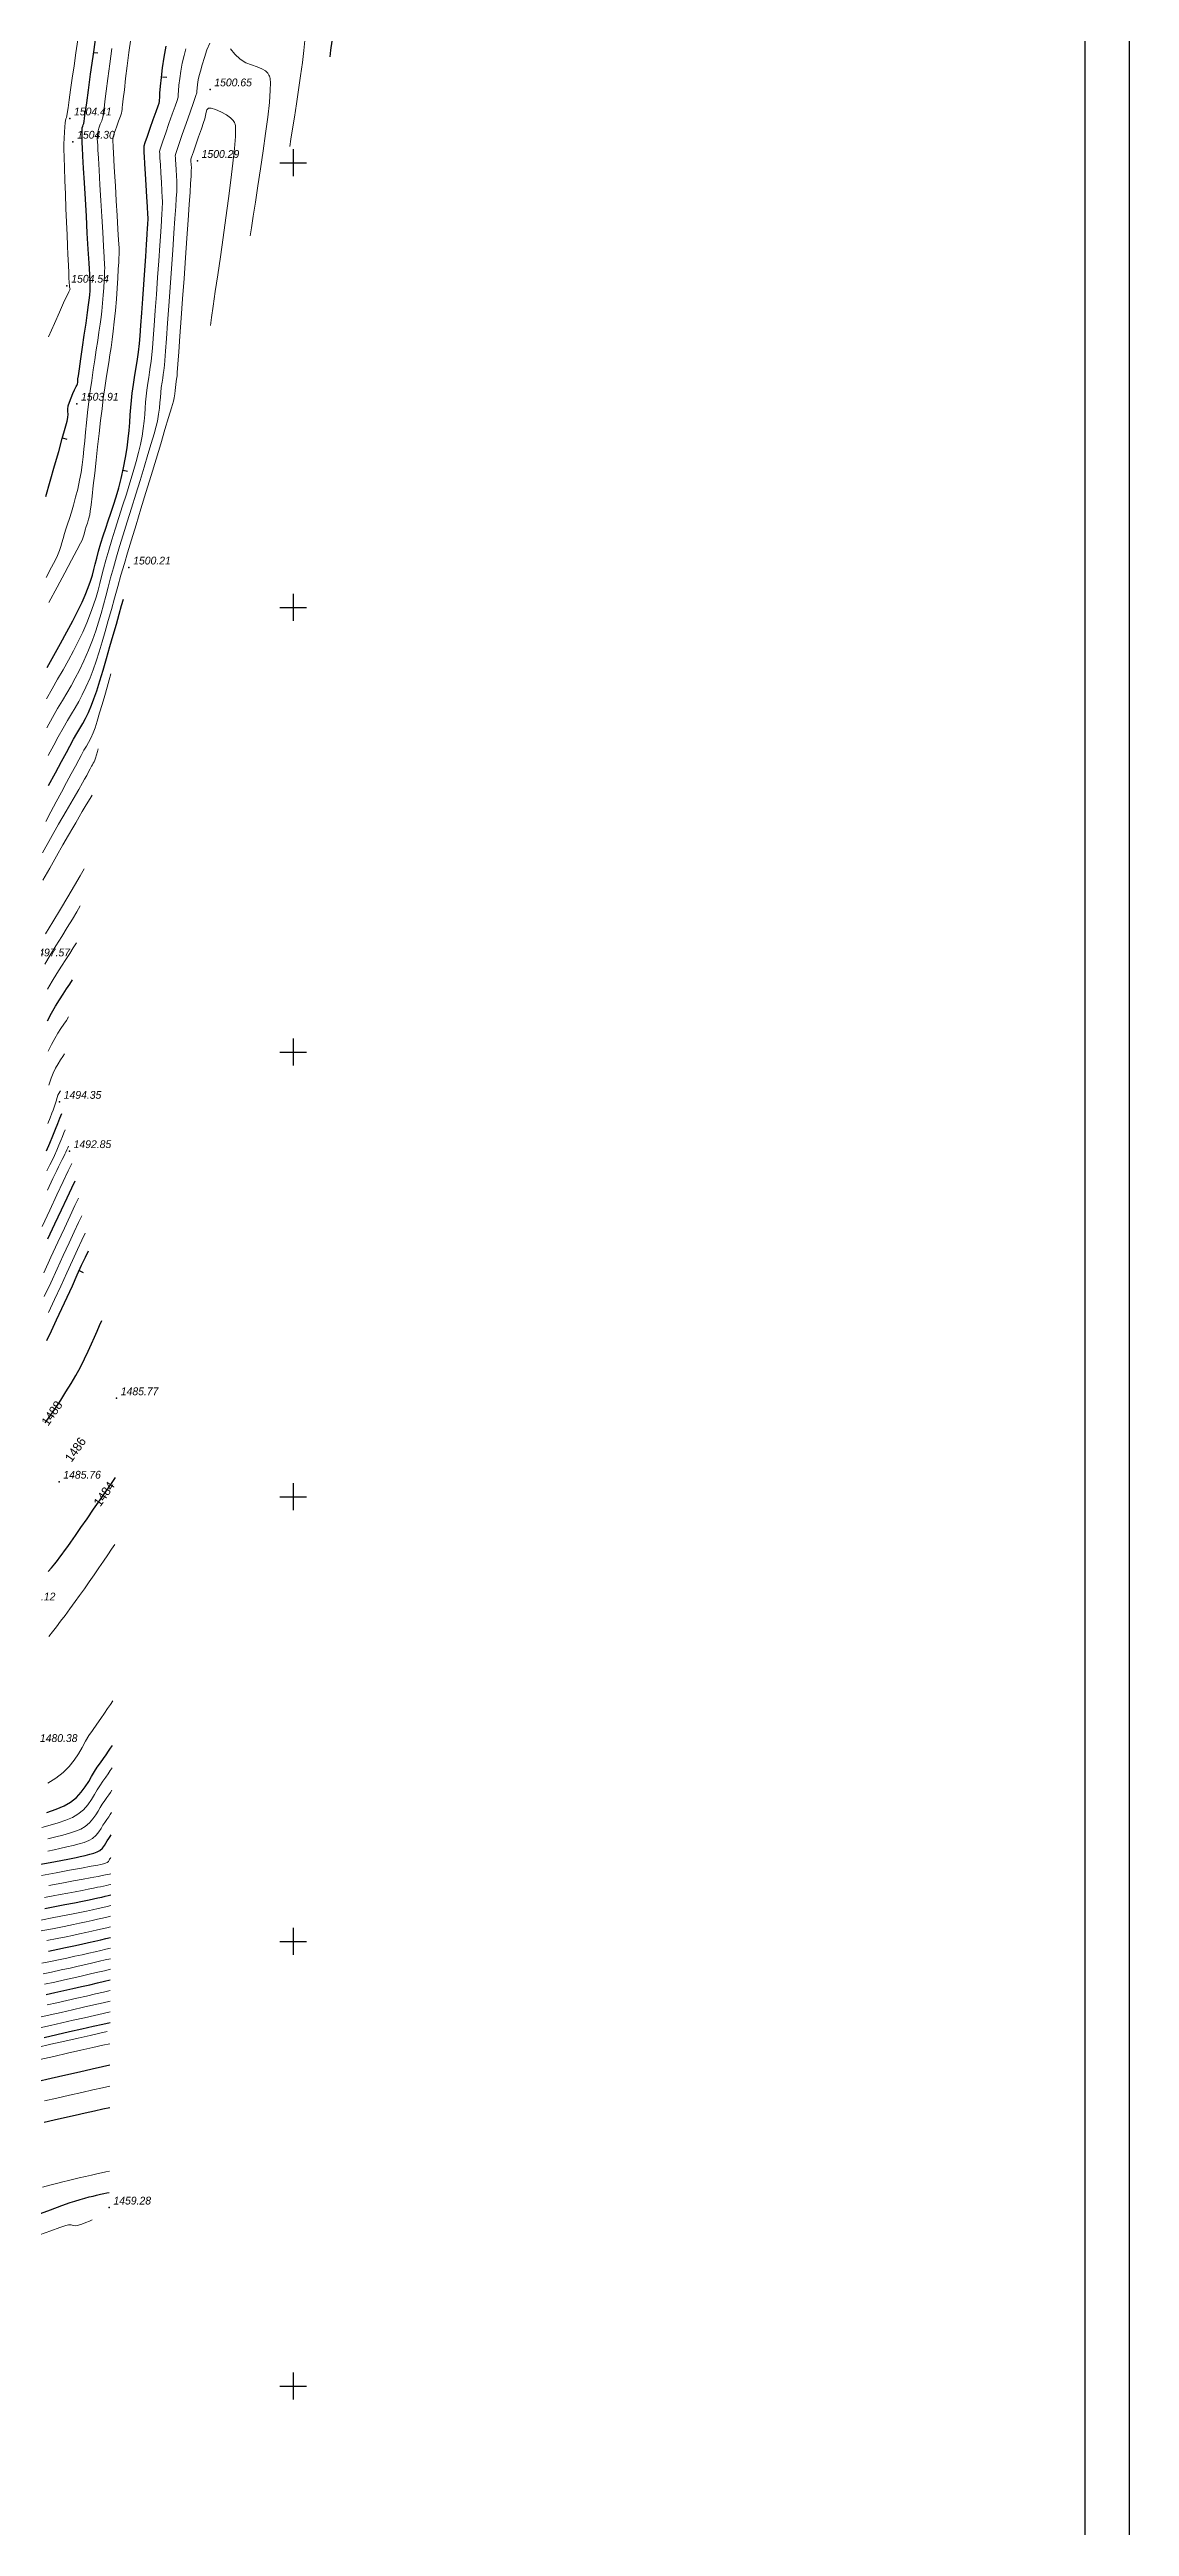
# Model space of a CAD drawing. Header units: millimetres. Extents: x 474337 to 1180020, y 4124662 to 4776603.
# Drawn here: x 946882 to 1068337, y 4277746 to 4556261 of the extents above; entities that cross this region are included whole.
import ezdxf

# ---------------------------------------------------------------- set-up
doc = ezdxf.new("R2010")
doc.units = ezdxf.units.MM
doc.header["$PDMODE"] = 32
doc.header["$PDSIZE"] = 0.33
for name, color, linetype in [('(001) Сетка', 92, 'Continuous'), ('(004) Точки рельефа', 7, 'Continuous'), ('(031) Горизонтали', 42, 'Continuous')]:
    doc.layers.add(name, color=color, linetype=linetype)
doc.layers.add('(032) Горизонтали утолщенные', color=32, linetype='Continuous', lineweight=30)
doc.layers.add('(042) Бергштрих11', color=32, linetype='Continuous', lineweight=30)
doc.styles.add('D-431', font='')
doc.styles.add('P-131', font='')
doc.styles.get('D-431').set_extended_font_data('D431', italic=True)
doc.styles.get('P-131').set_extended_font_data('P131')

# ---------------------------------------------------------------- blocks, each defined once
blk = doc.blocks.new('Setka')
at = {"layer": '(001) Сетка'}
for p, q in [((-1.5, 0), (1.5, 0)), ((0, 1.5), (0, -1.5))]:
    blk.add_line(p, q, dxfattribs=at)

msp = doc.modelspace()

# ---------------------------------------------------------------- linework, layer by layer
at = {"layer": '(004) Точки рельефа', "linetype": 'ByBlock', "lineweight": -2}
for p in [(964932, 4551778, 1499137), (949154, 4548509, 1502900), (949507, 4545893, 1502792), (963509, 4543730, 1498781), (948845, 4529700, 1503035), (949947, 4516435, 1502405), (955809, 4498011, 1498700), (947996, 4437932, 1492841), (949110, 4432390, 1491340), (954416, 4404599, 1484263), (947950, 4395221, 1484249), (953590, 4313601, 1457773)]:
    msp.add_point(p, dxfattribs=at)
at = {"layer": '(031) Горизонтали', "color": 42, "linetype": 'Continuous', "lineweight": 0}
for points, elevation in [([(946590, 4480001), (947218, 4481146), (947793, 4482147), (948325, 4483047), (948825, 4483887), (949306, 4484713), (949778, 4485565), (950253, 4486488), (950742, 4487524), (951257, 4488717), (951698, 4489833), (952075, 4490883), (952402, 4491885), (952691, 4492860), (952957, 4493826), (953214, 4494803), (953474, 4495811), (953753, 4496869), (954062, 4497997), (954417, 4499214), (954768, 4500371), (955175, 4501697), (955623, 4503148), (956097, 4504680), (956582, 4506247), (957062, 4507806), (957523, 4509311), (957949, 4510717), (958326, 4511981), (958639, 4513057), (958871, 4513901), (959010, 4514468), (959151, 4515247), (959245, 4515940), (959306, 4516569), (959350, 4517152), (959394, 4517711), (959453, 4518264), (959535, 4518846), (959608, 4519306), (959677, 4519727), (959744, 4520188), (959813, 4520771), (959859, 4521305), (959937, 4522331), (960041, 4523756), (960165, 4525490), (960303, 4527442), (960448, 4529520), (960595, 4531633), (960737, 4533689), (960869, 4535597), (960983, 4537267), (961074, 4538606), (961136, 4539523), (961162, 4539928), (961181, 4540250), (961197, 4540502), (961206, 4540753), (961207, 4541076), (961193, 4541468), (961161, 4542057), (961120, 4542730), (961079, 4543373), (961047, 4543872), (961033, 4544112), (961023, 4544280), (961034, 4544444), (961144, 4544782), (961419, 4545586), (961804, 4546697), (962243, 4547959), (962681, 4549215), (963063, 4550308), (963334, 4551080), (963437, 4551376), (963451, 4551471), (963458, 4551595), (963481, 4551908), (963528, 4552347), (963606, 4552851), (963722, 4553355), (963854, 4553844), (964046, 4554555), (964292, 4555382), (964584, 4556223), (964914, 4556973)], 1499490), ([(946775, 4523946), (947424, 4525440), (948001, 4526739), (948467, 4527774), (948787, 4528474), (948922, 4528770), (949047, 4529022), (949159, 4529228), (949209, 4529342), (949178, 4529439), (949137, 4529538), (949125, 4529691), (949102, 4530060), (949071, 4530593), (949035, 4531235), (948999, 4531934), (948965, 4532638), (948939, 4533224), (948899, 4534175), (948848, 4535409), (948789, 4536845), (948728, 4538399), (948666, 4539989), (948608, 4541533), (948558, 4542949), (948520, 4544155), (948496, 4545068), (948491, 4545606), (948515, 4546314), (948556, 4546984), (948603, 4547567), (948649, 4548012), (948683, 4548270), (948729, 4548467), (948780, 4548621), (948832, 4548816), (948874, 4549083), (948965, 4549695), (949095, 4550596), (949257, 4551725), (949443, 4553024), (949644, 4554435), (949853, 4555899), (950061, 4557358)], 1502990), ([(946810, 4494075), (947748, 4495823), (948612, 4497435), (949363, 4498841), (949961, 4499968), (950368, 4500743), (950544, 4501094), (950664, 4501413), (950738, 4501669), (950803, 4501929), (950895, 4502260), (951018, 4502636), (951149, 4503014), (951281, 4503440), (951405, 4503955), (951466, 4504345), (951556, 4505061), (951672, 4506048), (951808, 4507249), (951960, 4508609), (952123, 4510073), (952292, 4511585), (952462, 4513090), (952628, 4514533), (952786, 4515858), (952931, 4517009), (953093, 4518205), (953247, 4519261), (953395, 4520210), (953535, 4521089), (953671, 4521931), (953801, 4522772), (953927, 4523645), (954049, 4524587), (954169, 4525631), (954293, 4526900), (954400, 4528179), (954489, 4529416), (954562, 4530558), (954619, 4531555), (954660, 4532353), (954686, 4532899), (954698, 4533143), (954708, 4533304), (954714, 4533432), (954715, 4533594), (954697, 4533952), (954647, 4534823), (954574, 4536081), (954485, 4537600), (954388, 4539257), (954290, 4540924), (954200, 4542476), (954125, 4543788), (954072, 4544735), (954050, 4545191), (954031, 4545549), (954011, 4545830), (954012, 4546108), (954054, 4546458), (954178, 4546916), (954396, 4547544), (954644, 4548206), (954856, 4548769), (954969, 4549097), (955014, 4549322), (955036, 4549505), (955064, 4549734), (955099, 4550033), (955178, 4550725), (955295, 4551736), (955443, 4552990), (955617, 4554412), (955812, 4555928), (956019, 4557462)], 1501490), ([(975578, 4557283), (975481, 4556155), (975323, 4554806), (975121, 4553310), (974891, 4551740), (974652, 4550170), (974418, 4548675), (974208, 4547327), (974038, 4546201), (973924, 4545370)], 1499990), ([(946511, 4496894), (947120, 4498047), (947559, 4498899), (947789, 4499376), (948010, 4499934), (948163, 4500387), (948283, 4500809), (948407, 4501273), (948573, 4501853), (948719, 4502317), (948901, 4502874), (949112, 4503519), (949342, 4504244), (949581, 4505045), (949820, 4505913), (950051, 4506843), (950264, 4507829), (950424, 4508714), (950552, 4509582), (950657, 4510452), (950748, 4511342), (950834, 4512268), (950923, 4513249), (951025, 4514302), (951147, 4515445), (951300, 4516695), (951459, 4517879), (951627, 4519064), (951799, 4520236), (951971, 4521380), (952139, 4522481), (952298, 4523526), (952444, 4524499), (952572, 4525387), (952678, 4526174), (952758, 4526847), (952844, 4527737), (952916, 4528631), (952975, 4529480), (953020, 4530235), (953053, 4530847), (953073, 4531267), (953082, 4531447), (953089, 4531585), (953092, 4531723), (953074, 4532051), (953025, 4532903), (952951, 4534167), (952860, 4535728), (952758, 4537474), (952652, 4539290), (952549, 4541064), (952456, 4542681), (952379, 4544029), (952327, 4544993), (952304, 4545461), (952282, 4545885), (952258, 4546218), (952259, 4546547), (952309, 4546961), (952428, 4547432), (952591, 4547862), (952748, 4548233), (952852, 4548528), (952907, 4548801), (952933, 4549021), (952967, 4549299), (953012, 4549638), (953113, 4550425), (953262, 4551578), (953448, 4553012), (953663, 4554642), (953897, 4556386)], 1501990), ([(946546, 4483270), (947173, 4484367), (947796, 4485454), (948410, 4486531), (949006, 4487599), (949579, 4488660), (950119, 4489715), (950622, 4490765), (951078, 4491811), (951506, 4492889), (951843, 4493828), (952113, 4494670), (952337, 4495455), (952536, 4496225), (952734, 4497021), (952952, 4497885), (953212, 4498856), (953537, 4499976), (953887, 4501117), (954274, 4502346), (954685, 4503634), (955106, 4504951), (955525, 4506268), (955927, 4507557), (956300, 4508787), (956630, 4509931), (956904, 4510958), (957109, 4511840), (957288, 4512794), (957420, 4513666), (957515, 4514471), (957585, 4515221), (957639, 4515930), (957690, 4516613), (957747, 4517281), (957822, 4517950), (957933, 4518748), (958034, 4519395), (958128, 4519967), (958218, 4520539), (958309, 4521187), (958402, 4521986), (958464, 4522676), (958552, 4523784), (958659, 4525223), (958779, 4526902), (958907, 4528731), (959037, 4530622), (959164, 4532484), (959282, 4534228), (959384, 4535764), (959466, 4537003), (959522, 4537856), (959546, 4538232), (959567, 4538580), (959581, 4538857), (959584, 4539205), (959567, 4539615), (959525, 4540377), (959468, 4541345), (959406, 4542375), (959348, 4543322), (959306, 4544039), (959287, 4544382), (959275, 4544586), (959268, 4544748), (959289, 4544947), (959387, 4545266), (959621, 4545956), (959945, 4546890), (960313, 4547942), (960680, 4548986), (961001, 4549896), (961229, 4550544), (961320, 4550806), (961339, 4550921), (961354, 4551037), (961365, 4551210), (961392, 4551630), (961442, 4552245), (961522, 4553002), (961639, 4553846), (961799, 4554725), (962009, 4555586), (962215, 4556347)], 1499990), ([(967244, 4556335), (967720, 4555729), (968304, 4555179), (968959, 4554781), (969604, 4554523), (970217, 4554324), (970774, 4554102), (971165, 4553852), (971417, 4553596), (971564, 4553382), (971630, 4553260), (971659, 4553186), (971702, 4552977), (971733, 4552524), (971713, 4551683), (971606, 4550312), (971424, 4548663), (971186, 4546817), (970909, 4544857), (970611, 4542865), (970312, 4540923), (970028, 4539113), (969779, 4537517), (969582, 4536218), (969456, 4535297)], 1499490), ([(946747, 4476881), (947367, 4478029), (947868, 4478962), (948424, 4479971), (948914, 4480817), (949356, 4481556), (949767, 4482245), (950163, 4482939), (950562, 4483696), (950980, 4484572), (951435, 4485623), (951780, 4486511), (952123, 4487488), (952463, 4488541), (952804, 4489661), (953145, 4490837), (953489, 4492057), (953837, 4493311), (954190, 4494589), (954551, 4495879), (954919, 4497170), (955298, 4498453), (955667, 4499675), (956112, 4501146), (956616, 4502808), (957161, 4504603), (957728, 4506471), (958300, 4508355), (958858, 4510197), (959384, 4511938), (959861, 4513521), (960270, 4514886), (960593, 4515976), (960813, 4516732), (960911, 4517096), (960986, 4517539), (961026, 4517916), (961052, 4518254), (961084, 4518578), (961135, 4518928), (961180, 4519205), (961224, 4519556), (961255, 4519950), (961323, 4520885), (961423, 4522271), (961547, 4524019), (961690, 4526039), (961845, 4528240), (962007, 4530534), (962168, 4532829), (962322, 4535038), (962464, 4537069), (962587, 4538833), (962684, 4540240), (962750, 4541200), (962778, 4541624), (962800, 4542022), (962817, 4542356), (962828, 4542655), (962830, 4542947), (962815, 4543353), (962791, 4543693), (962779, 4543843), (962779, 4543941), (962857, 4544167), (963058, 4544749), (963339, 4545558), (963653, 4546463), (963955, 4547335), (964201, 4548044), (964346, 4548461), (964441, 4548854), (964496, 4549211), (964580, 4549492), (964760, 4549657), (965058, 4549652), (965554, 4549520), (966161, 4549272), (966786, 4548918), (967241, 4548567), (967524, 4548267), (967675, 4548051), (967736, 4547939), (967759, 4547880), (967791, 4547700), (967809, 4547286), (967783, 4546488), (967679, 4545148), (967507, 4543492), (967281, 4541591), (967014, 4539518), (966719, 4537342), (966409, 4535135), (966098, 4532969), (965799, 4530913), (965525, 4529040), (965290, 4527420), (965106, 4526125), (964987, 4525225)], 1498990), ([(946459, 4469455), (947040, 4470535), (947639, 4471652), (948235, 4472767), (948806, 4473839), (949332, 4474828), (949791, 4475692), (950163, 4476391), (950426, 4476885), (950754, 4477471), (951028, 4477931), (951274, 4478353), (951520, 4478824), (951791, 4479434), (951999, 4479997), (952246, 4480759), (952519, 4481659), (952804, 4482633), (953087, 4483622), (953353, 4484561), (953590, 4485391), (953782, 4486048)], 1497990), ([(946080, 4465940), (946996, 4467554), (947905, 4469143), (948764, 4470635), (949530, 4471959), (950159, 4473045), (950607, 4473820), (950832, 4474215), (951063, 4474640), (951275, 4475038), (951460, 4475385), (951607, 4475662), (951705, 4475846), (951805, 4476021), (951885, 4476159), (951969, 4476340), (952057, 4476596), (952165, 4476959), (952272, 4477332), (952355, 4477620)], 1497490), ([(946129, 4462851), (946908, 4464228), (947675, 4465574), (948391, 4466823), (949015, 4467907), (949506, 4468759), (949824, 4469312), (950211, 4469981), (950569, 4470590), (950896, 4471139), (951191, 4471629), (951451, 4472062), (951675, 4472437)], 1496990), ([(946447, 4456811), (947261, 4458183), (948108, 4459608), (948935, 4461001), (949693, 4462275), (950327, 4463344), (950788, 4464121)], 1495990), ([(946364, 4453409), (946963, 4454417), (947600, 4455472), (948248, 4456532), (948876, 4457554), (949454, 4458495), (949954, 4459312), (950345, 4459962)], 1495490), ([(946653, 4450608), (947177, 4451522), (947700, 4452381), (948210, 4453184), (948697, 4453930), (949149, 4454616), (949554, 4455241), (949902, 4455804)], 1494990), ([(946740, 4443647), (947097, 4444379), (947461, 4445043), (947820, 4445643), (948165, 4446183), (948486, 4446667), (948773, 4447101), (949015, 4447488)], 1493990), ([(946787, 4439800), (947071, 4440616), (947287, 4441160), (947570, 4441728), (947857, 4442223), (948129, 4442650), (948373, 4443016), (948571, 4443330)], 1493490), ([(946698, 4435505), (946947, 4436143), (947142, 4436652), (947276, 4437009), (947463, 4437544), (947617, 4438028), (947740, 4438418), (947833, 4438673), (947942, 4438881), (948046, 4439045), (948128, 4439171)], 1492990), ([(946586, 4430195), (946922, 4430853), (947206, 4431422), (947430, 4431894), (947702, 4432503), (947939, 4433064), (948147, 4433575), (948328, 4434034), (948487, 4434440), (948628, 4434790)], 1491990), ([(946664, 4428021), (947265, 4429304), (947688, 4430204), (947893, 4430635), (948104, 4431060), (948301, 4431446), (948476, 4431784), (948619, 4432064), (948722, 4432276), (948840, 4432546), (948930, 4432770), (948999, 4432944)], 1491490), ([(946048, 4423905), (946918, 4425767), (947718, 4427481), (948416, 4428975), (948979, 4430177), (949372, 4431016)], 1490990), ([(946237, 4418725), (947047, 4420466), (947833, 4422160), (948565, 4423738), (949210, 4425132), (949740, 4426272), (950122, 4427089)], 1489990), ([(946297, 4416052), (947015, 4417594), (947735, 4419150), (948434, 4420663), (949085, 4422075), (949663, 4423328), (950142, 4424364), (950497, 4425126)], 1489490), ([(946766, 4414256), (947447, 4415716), (948139, 4417216), (948818, 4418693), (949456, 4420086), (950028, 4421337), (950509, 4422382), (950872, 4423162)], 1488990), ([(946792, 4377814), (947225, 4378354), (947666, 4378920), (948129, 4379527), (948624, 4380189), (949163, 4380920), (949758, 4381735), (950264, 4382437), (950798, 4383191), (951345, 4383975), (951895, 4384769), (952433, 4385552), (952947, 4386303), (953425, 4387001), (953852, 4387626), (954218, 4388155)], 1480990), ([(946703, 4361343), (947593, 4361882), (948399, 4362524), (949075, 4363209), (949644, 4363919), (950129, 4364638), (950554, 4365347), (950942, 4366031), (951317, 4366671), (951700, 4367251), (952203, 4367949), (952654, 4368592), (953058, 4369178), (953416, 4369704), (953731, 4370169), (954006, 4370570)], 1477490), ([(946006, 4356348), (946945, 4356590), (947859, 4356857), (948710, 4357150), (949460, 4357471), (950070, 4357824), (950696, 4358343), (951192, 4358902), (951591, 4359476), (951925, 4360041), (952228, 4360571), (952533, 4361043), (952890, 4361542), (953205, 4361992), (953479, 4362393), (953715, 4362741), (953915, 4363034)], 1475990), ([(946692, 4355080), (947581, 4355287), (948397, 4355487), (949137, 4355691), (949801, 4355915), (950387, 4356170), (950895, 4356471), (951382, 4356875), (951768, 4357310), (952078, 4357756), (952337, 4358195), (952573, 4358607), (952810, 4358974), (953088, 4359362), (953333, 4359712), (953546, 4360023), (953729, 4360294), (953885, 4360522)], 1475490), ([(946682, 4353663), (947417, 4353820), (948033, 4353963), (948830, 4354151), (949555, 4354321), (950208, 4354488), (950788, 4354666), (951292, 4354871), (951721, 4355118), (952129, 4355467), (952437, 4355844), (952679, 4356225), (952885, 4356586), (953088, 4356905), (953332, 4357247), (953539, 4357546), (953713, 4357801), (953855, 4358010)], 1474990), ([(945980, 4350961), (947614, 4351254), (949143, 4351531), (950489, 4351778), (951572, 4351979), (952316, 4352119), (952641, 4352184), (952943, 4352255), (953187, 4352323), (953372, 4352413), (953498, 4352535), (953582, 4352665), (953642, 4352767), (953729, 4352890), (953794, 4352985)], 1473990), ([(946801, 4349833), (948274, 4350098), (949593, 4350338), (950681, 4350536), (951464, 4350680), (951864, 4350754), (952362, 4350848), (952811, 4350936), (953167, 4351007), (953383, 4351051), (953613, 4351102), (953777, 4351140)], 1473490), ([(946306, 4348469), (947291, 4348650), (948079, 4348796), (948935, 4348956), (949763, 4349115), (950538, 4349266), (951235, 4349404), (951827, 4349523), (952291, 4349617), (952600, 4349681), (952966, 4349760), (953283, 4349833), (953551, 4349895), (953771, 4349946)], 1472990), ([(945575, 4345862), (947003, 4346141), (948355, 4346407), (949538, 4346640), (950462, 4346824), (951033, 4346940), (951724, 4347090), (952342, 4347229), (952887, 4347355), (953359, 4347465), (953759, 4347557)], 1471990), ([(945722, 4344675), (947201, 4344964), (948516, 4345222), (949565, 4345431), (950249, 4345570), (950997, 4345731), (951678, 4345883), (952295, 4346024), (952846, 4346153), (953332, 4346266), (953753, 4346363)], 1471490), ([(946573, 4343624), (947751, 4343855), (948739, 4344051), (949466, 4344200), (950253, 4344369), (950982, 4344531), (951652, 4344683), (952263, 4344824), (952816, 4344953), (953311, 4345069), (953747, 4345169)], 1470990), ([(946024, 4341081), (946994, 4341273), (947899, 4341460), (948843, 4341662), (949725, 4341856), (950546, 4342041), (951306, 4342216), (952004, 4342378), (952642, 4342528), (953219, 4342662), (953735, 4342781)], 1469990), ([(946170, 4339894), (947116, 4340089), (948185, 4340319), (949185, 4340539), (950115, 4340749), (950976, 4340946), (951768, 4341131), (952490, 4341300), (953144, 4341452), (953729, 4341586)], 1469490), ([(946332, 4338719), (947479, 4338965), (948574, 4339207), (949611, 4339440), (950584, 4339664), (951487, 4339874), (952315, 4340067), (953063, 4340241), (953723, 4340392)], 1468990), ([(945781, 4335004), (946938, 4335264), (948186, 4335548), (949466, 4335840), (950718, 4336127), (951881, 4336393), (952897, 4336626), (953705, 4336810)], 1467490), ([(946627, 4336386), (947704, 4336628), (948826, 4336883), (949953, 4337141), (951045, 4337392), (952062, 4337626), (952964, 4337834), (953711, 4338004)], 1467990), ([(945784, 4333813), (946986, 4334085), (948261, 4334375), (949552, 4334669), (950799, 4334954), (951945, 4335216), (952931, 4335441), (953699, 4335615)], 1466990), ([(945495, 4331612), (947045, 4331963), (948603, 4332317), (950092, 4332654), (951434, 4332959), (952553, 4333213), (953372, 4333398)], 1465990), ([(945804, 4330246), (947355, 4330598), (948913, 4330951), (950401, 4331289), (951744, 4331593), (952863, 4331847), (953682, 4332033)], 1465490), ([(946303, 4325603), (947704, 4325919), (949128, 4326239), (950506, 4326548), (951767, 4326831), (952841, 4327072), (953658, 4327256)], 1463490), ([(946107, 4315901), (946913, 4316122), (947664, 4316316), (948364, 4316489), (949018, 4316647), (949632, 4316793), (950211, 4316933), (950932, 4317106), (951593, 4317259), (952191, 4317392), (952728, 4317509), (953201, 4317612), (953610, 4317702)], 1459490), ([(945748, 4310526), (947020, 4310982), (948033, 4311344), (948724, 4311584), (949028, 4311675), (949318, 4311647), (949551, 4311572), (949839, 4311548), (950127, 4311616), (950522, 4311755), (950959, 4311927), (951368, 4312093), (951683, 4312217)], 1457490)]:
    msp.add_lwpolyline(points, dxfattribs=dict(at, elevation=elevation))
at = {"layer": '(032) Горизонтали утолщенные', "color": 32, "linetype": 'Continuous', "lineweight": 30}
for points, elevation in [([(946466, 4505986), (946966, 4507738), (947455, 4509461), (947910, 4511077), (948309, 4512506), (948629, 4513670), (948848, 4514488), (948942, 4514883), (948973, 4515251), (948959, 4515545), (948951, 4515836), (948996, 4516199), (949117, 4516609), (949306, 4517104), (949513, 4517597), (949693, 4518002), (949798, 4518232), (949878, 4518383), (949948, 4518500), (950010, 4518655), (950047, 4518837), (950059, 4519015), (950079, 4519236), (950129, 4519582), (950244, 4520368), (950405, 4521473), (950595, 4522776), (950796, 4524159), (950990, 4525499), (951158, 4526676), (951283, 4527571), (951347, 4528062), (951399, 4528639), (951436, 4529181), (951458, 4529586), (951466, 4529751), (951468, 4529802), (951470, 4529852), (951452, 4530153), (951403, 4530980), (951330, 4532231), (951238, 4533804), (951133, 4535597), (951022, 4537508), (950910, 4539435), (950804, 4541275), (950710, 4542927), (950633, 4544288), (950581, 4545257), (950558, 4545730), (950545, 4546294), (950539, 4546801), (950544, 4547207), (950564, 4547465), (950613, 4547643), (950674, 4547781), (950735, 4547958), (950781, 4548203), (950821, 4548501), (950871, 4548865), (950929, 4549284), (951064, 4550265), (951261, 4551698), (951506, 4553474), (951784, 4555481), (952081, 4557609)], 1502490), ([(946623, 4486775), (947374, 4488129), (948118, 4489480), (948832, 4490792), (949490, 4492027), (950071, 4493149), (950549, 4494121), (950900, 4494905), (951239, 4495764), (951499, 4496501), (951702, 4497161), (951871, 4497783), (952029, 4498410), (952197, 4499083), (952399, 4499845), (952656, 4500737), (952924, 4501589), (953205, 4502428), (953495, 4503269), (953790, 4504127), (954087, 4505019), (954381, 4505957), (954668, 4506959), (954945, 4508039), (955208, 4509212), (955431, 4510387), (955602, 4511471), (955729, 4512478), (955825, 4513422), (955899, 4514314), (955963, 4515168), (956025, 4515998), (956098, 4516816), (956192, 4517636), (956324, 4518594), (956445, 4519388), (956558, 4520085), (956667, 4520749), (956773, 4521446), (956880, 4522242), (956991, 4523201), (957072, 4524063), (957168, 4525240), (957274, 4526652), (957385, 4528215), (957498, 4529848), (957606, 4531470), (957706, 4532998), (957793, 4534350), (957862, 4535445), (957910, 4536201), (957930, 4536536), (957947, 4536822), (957959, 4537049), (957961, 4537335), (957943, 4537737), (957896, 4538578), (957830, 4539712), (957754, 4540993), (957678, 4542274), (957611, 4543409), (957562, 4544250), (957541, 4544652), (957525, 4544940), (957515, 4545169), (957544, 4545451), (957652, 4545816), (957891, 4546523), (958209, 4547429), (958552, 4548395), (958867, 4549279), (959102, 4549940), (959203, 4550237), (959236, 4550418), (959257, 4550603), (959273, 4550833), (959306, 4551365), (959365, 4552143), (959456, 4553114), (959588, 4554222), (959767, 4555411), (960000, 4556628)], 1500490), ([(978648, 4557198), (978497, 4556207), (978392, 4555442)], 1500490), ([(946775, 4473496), (947549, 4474941), (948229, 4476209), (948774, 4477227), (949147, 4477924), (949582, 4478711), (949960, 4479358), (950300, 4479923), (950617, 4480464), (950930, 4481041), (951256, 4481709), (951613, 4482528), (951880, 4483236), (952193, 4484165), (952541, 4485267), (952912, 4486492), (953295, 4487793), (953679, 4489121), (954052, 4490428), (954403, 4491666), (954720, 4492785), (954993, 4493738), (955210, 4494477)], 1498490), ([(946642, 4447059), (947098, 4447908), (947552, 4448686), (947995, 4449396), (948417, 4450042), (948808, 4450630), (949158, 4451163), (949458, 4451646)], 1494490), ([(946554, 4432440), (946925, 4433307), (947255, 4434109), (947549, 4434846), (947810, 4435514), (948045, 4436112), (948256, 4436636)], 1492490), ([(946701, 4422515), (947491, 4424213), (948220, 4425779), (948858, 4427150), (949377, 4428262), (949747, 4429052)], 1490490), ([(946574, 4411103), (947106, 4412198), (947678, 4413408), (948273, 4414688), (948871, 4415989), (949452, 4417266), (950000, 4418472), (950494, 4419560), (950916, 4420485), (951247, 4421199)], 1488490), ([(946580, 4358032), (947632, 4358396), (948543, 4358780), (949244, 4359177), (949911, 4359717), (950457, 4360297), (950907, 4360896), (951286, 4361496), (951620, 4362078), (951935, 4362623), (952255, 4363112), (952624, 4363624), (952955, 4364096), (953250, 4364525), (953513, 4364911), (953744, 4365252), (953946, 4365546)], 1476490), ([(945661, 4352175), (946966, 4352412), (948138, 4352631), (949126, 4352821), (949876, 4352972), (950337, 4353073), (950905, 4353207), (951411, 4353328), (951854, 4353450), (952233, 4353591), (952546, 4353765), (952842, 4354030), (953052, 4354315), (953214, 4354593), (953365, 4354836), (953555, 4355103), (953707, 4355325), (953825, 4355497)], 1474490), ([(946345, 4347227), (947485, 4347448), (948617, 4347670), (949678, 4347880), (950607, 4348065), (951341, 4348213), (951816, 4348311), (952311, 4348417), (952752, 4348517), (953142, 4348607), (953479, 4348686), (953765, 4348752)], 1472490), ([(946763, 4342443), (947817, 4342652), (948682, 4342830), (949613, 4343030), (950474, 4343220), (951266, 4343400), (951988, 4343567), (952641, 4343720), (953225, 4343856), (953741, 4343975)], 1470490), ([(946494, 4337552), (947480, 4337769), (948486, 4337995), (949490, 4338224), (950470, 4338449), (951405, 4338665), (952272, 4338866), (953050, 4339046), (953717, 4339198)], 1468490), ([(946293, 4332738), (947698, 4333057), (949131, 4333383), (950520, 4333699), (951792, 4333989), (952874, 4334235), (953693, 4334421)], 1466490), ([(945442, 4327785), (947065, 4328152), (948698, 4328521), (950258, 4328873), (951661, 4329190), (952826, 4329454), (953670, 4329644)], 1464490), ([(946270, 4323218), (947401, 4323476), (948576, 4323740), (949753, 4324003), (950890, 4324255), (951946, 4324489), (952879, 4324695), (953646, 4324868)], 1462490), ([(945453, 4312788), (946981, 4313352), (948260, 4313820), (949200, 4314159), (949713, 4314337), (950323, 4314521), (950866, 4314671), (951351, 4314793), (951785, 4314898), (952179, 4314993), (952621, 4315098), (953006, 4315184), (953332, 4315255), (953598, 4315314)], 1458490)]:
    msp.add_lwpolyline(points, dxfattribs=dict(at, elevation=elevation))
at = {"layer": '(042) Бергштрих11', "color": 32, "linetype": 'Continuous', "lineweight": 30}
for p, q in [((951832, 4555944, 1502490), (952327, 4555876, 1502490)), ((959570, 4553184, 1500490), (960069, 4553150, 1500490)), ((948334, 4512597, 1502490), (948816, 4512464, 1502490)), ((955155, 4508978, 1500490), (955643, 4508868, 1500490)), ((950224, 4418966, 1488490), (950679, 4418760, 1488490))]:
    msp.add_line(p, q, dxfattribs=at)

# ---------------------------------------------------------------- block references
at = {"layer": '(001) Сетка', "xscale": 999.9999999813735, "yscale": 999.9999999813735, "zscale": 999.9999999813735}
for p in [(974291, 4543540, -1510), (974291, 4493540, -1510), (974291, 4443540, -1510), (974291, 4393540, -1510), (974291, 4343540, -1510), (974291, 4293540, -1510)]:
    msp.add_blockref('Setka', p, dxfattribs=at)

# ---------------------------------------------------------------- texts
at = {"layer": '(004) Точки рельефа', "linetype": 'ByBlock', "char_height": 875, "attachment_point": 4, "rotation": 0, "style": 'D-431'}
for s, insert in [('1500.65', (965414, 4552557, 1499137)), ('1504.41', (949635, 4549288, 1502900)), ('1504.30', (949989, 4546672, 1502792)), ('1500.29', (963991, 4544509, 1498781)), ('1504.54', (949327, 4530479, 1503035)), ('1503.91', (950429, 4517214, 1502405)), ('1500.21', (956290, 4498790, 1498700)), ('1497.57', (944958, 4454726, 1496061)), ('1494.35', (948478, 4438711, 1492841)), ('1492.85', (949592, 4433169, 1491340)), ('1485.77', (954898, 4405378, 1484263)), ('1485.76', (948432, 4396000, 1484249)), ('1484.12', (943314, 4382305, 1482611)), ('1480.38', (945800, 4366389, 1478868)), ('1459.28', (954072, 4314380, 1457773))]:
    msp.add_mtext(s, dxfattribs=dict(at, insert=insert))

# ---------------------------------------------------------------- next in the draw order: wipeouts: each hides what was drawn before it
for points, z in [([(949481, 4396873), (951254, 4399420), (949767, 4400454), (947995, 4397907)], 1484490), ([(952722, 4391879), (954454, 4394387), (952964, 4395416), (951232, 4392908)], 1482490)]:
    msp.add_wipeout(points).translate(0, 0, z).dxf.layer = '(032) Горизонтали утолщенные'

# ---------------------------------------------------------------- next in the draw order: linework, layer by layer
at = {"layer": '(032) Горизонтали утолщенные', "color": 32, "linetype": 'Continuous', "lineweight": 30, "elevation": 1482490}
msp.add_lwpolyline([(946727, 4385143), (947090, 4385542), (947470, 4386001), (947773, 4386379), (948035, 4386720), (948290, 4387066), (948575, 4387459), (948926, 4387942), (949280, 4388438), (949789, 4389163), (950413, 4390059), (951111, 4391066), (951844, 4392125), (952570, 4393176), (953249, 4394160), (953842, 4395018), (954309, 4395691)], dxfattribs=at)

# ---------------------------------------------------------------- next in the draw order: texts
at = {"layer": '(032) Горизонтали утолщенные', "style": 'P-131'}
msp.add_text('1484', height=1000, rotation=55.37399, dxfattribs=at).set_placement((952591, 4392339, 1482490))

# ---------------------------------------------------------------- next in the draw order: wipeouts: each hides what was drawn before it
msp.add_wipeout([(946854, 4400952), (948596, 4403499), (947102, 4404522), (945359, 4401974)]).translate(0, 0, 1486490).dxf.layer = '(032) Горизонтали утолщенные'

# ---------------------------------------------------------------- next in the draw order: linework, layer by layer
at = {"layer": '(032) Горизонтали утолщенные', "color": 32, "linetype": 'Continuous', "lineweight": 30, "elevation": 1486490}
msp.add_lwpolyline([(946385, 4401832), (946947, 4402615), (947536, 4403476), (948135, 4404388), (948728, 4405322), (949297, 4406253), (949827, 4407152), (950361, 4408115), (950831, 4409033), (951245, 4409902), (951612, 4410717), (951937, 4411473), (952230, 4412166), (952497, 4412791), (952746, 4413345)], dxfattribs=at)
at = {"elevation": 1507990}
for points in [[(474337, 4718662), (474337, 4124662), (1068337, 4124662), (1068337, 4718662)], [(494337, 4713662), (494337, 4129662), (1063337, 4129662), (1063337, 4713662)]]:
    msp.add_lwpolyline(points, close=True, dxfattribs=at)

# ---------------------------------------------------------------- next in the draw order: texts
at = {"layer": '(032) Горизонтали утолщенные', "style": 'P-131'}
for s, rotation, p in [('1488', 55.61889, (946721, 4401411, 1486490)), ('1486', 55.16309, (949352, 4397333, 1484490))]:
    msp.add_text(s, height=1000, rotation=rotation, dxfattribs=at).set_placement(p)

doc.saveas('drawing.dxf')
